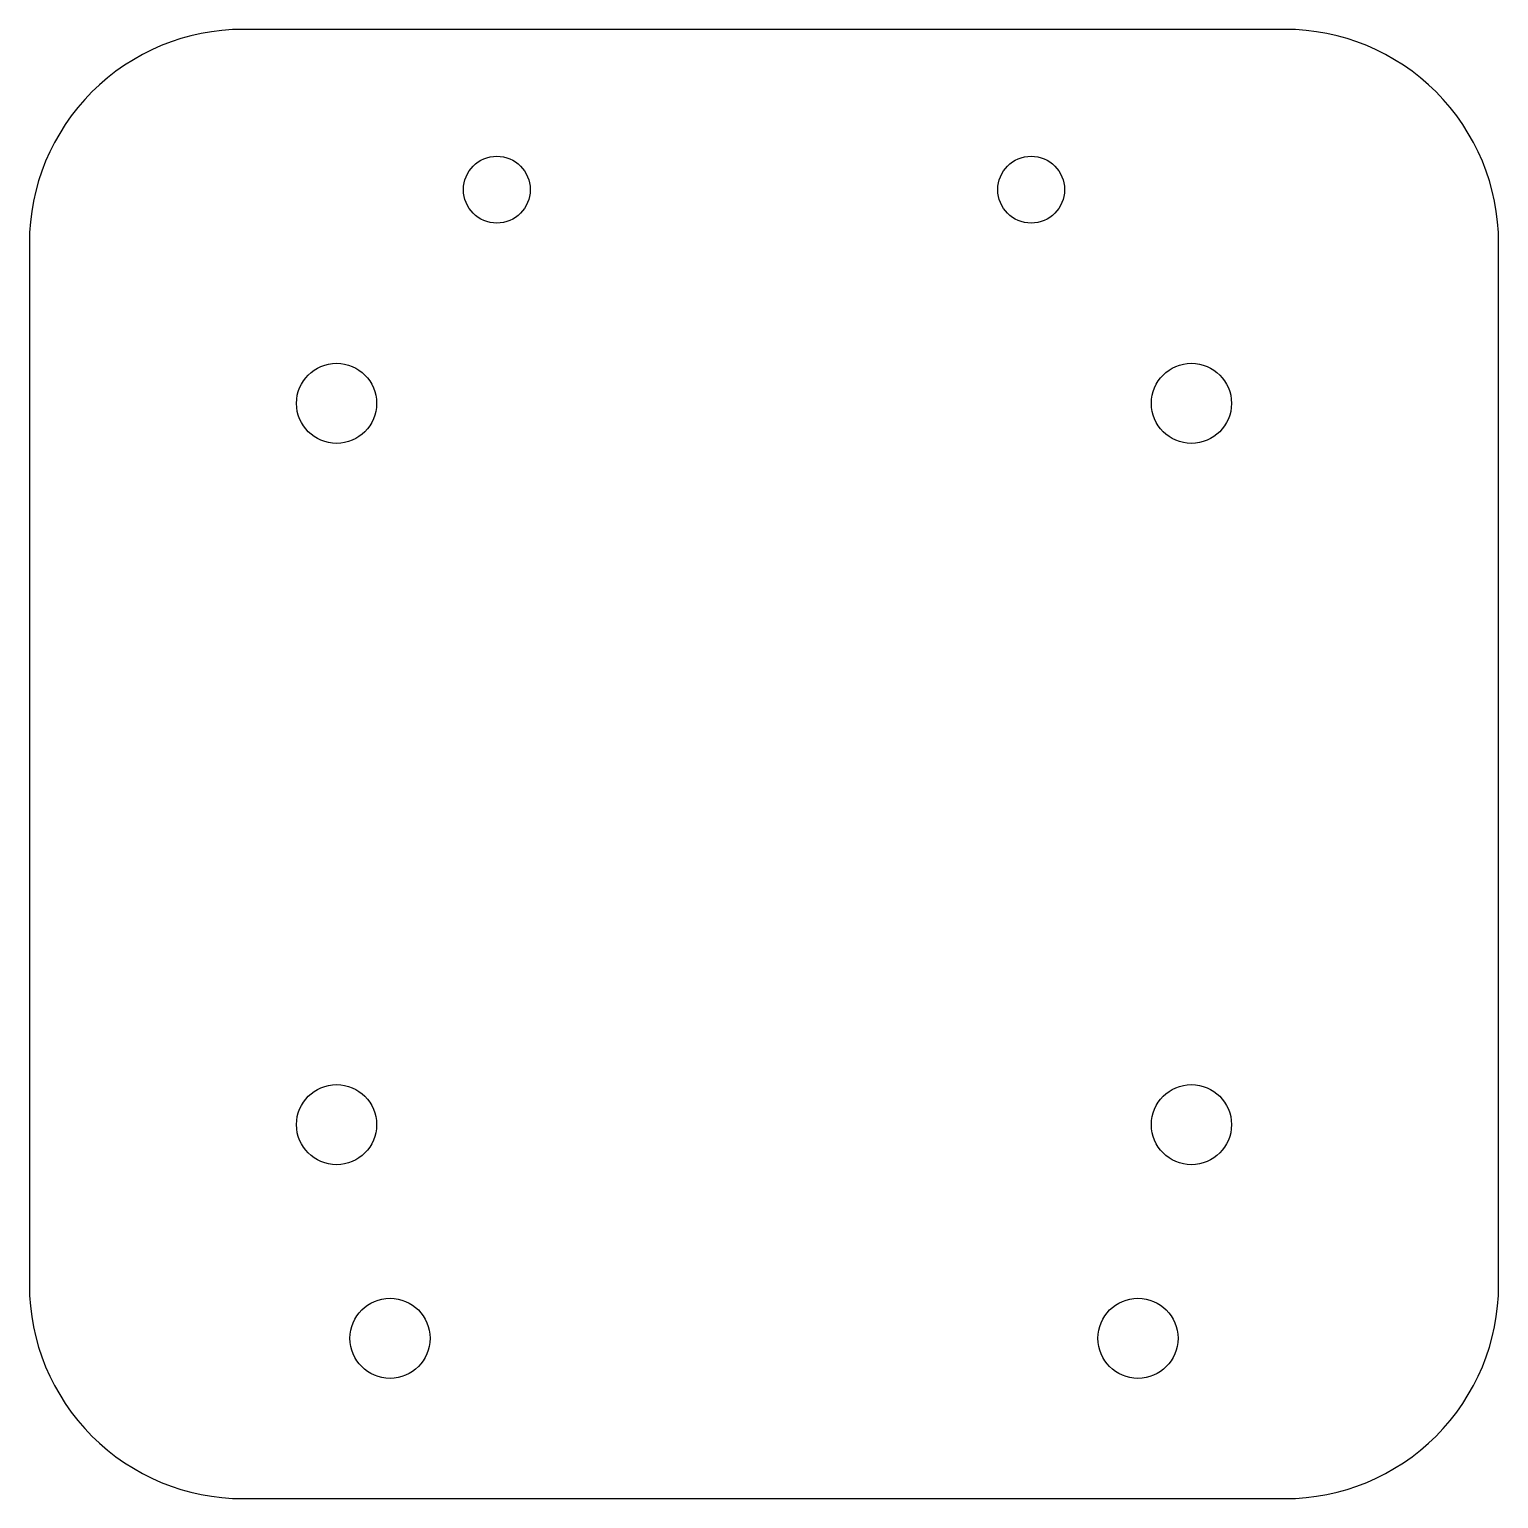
# Model space of a CAD drawing. Header units: millimetres. Extents: x -27.5 to 27.5, y -27.5 to 27.5.
import ezdxf

# ---------------------------------------------------------------- set-up
doc = ezdxf.new("R2010")
doc.units = ezdxf.units.MM

msp = doc.modelspace()

# ---------------------------------------------------------------- linework, layer by layer
msp.add_lwpolyline([(-27.5, -19.5, 0.414214), (-19.5, -27.5), (19.5, -27.5, 0.414214), (27.5, -19.5), (27.5, 19.5, 0.414214), (19.5, 27.5), (-19.5, 27.5, 0.414214), (-27.5, 19.5)], format="xyb", close=True)
for centre, radius in [((-10, 21.5), 1.25), ((10, 21.5), 1.25), ((-16, 13.5), 1.5), ((16, 13.5), 1.5), ((-16, -13.5), 1.5), ((16, -13.5), 1.5), ((-14, -21.5), 1.5), ((14, -21.5), 1.5)]:
    msp.add_circle(centre, radius)

doc.saveas('drawing.dxf')
